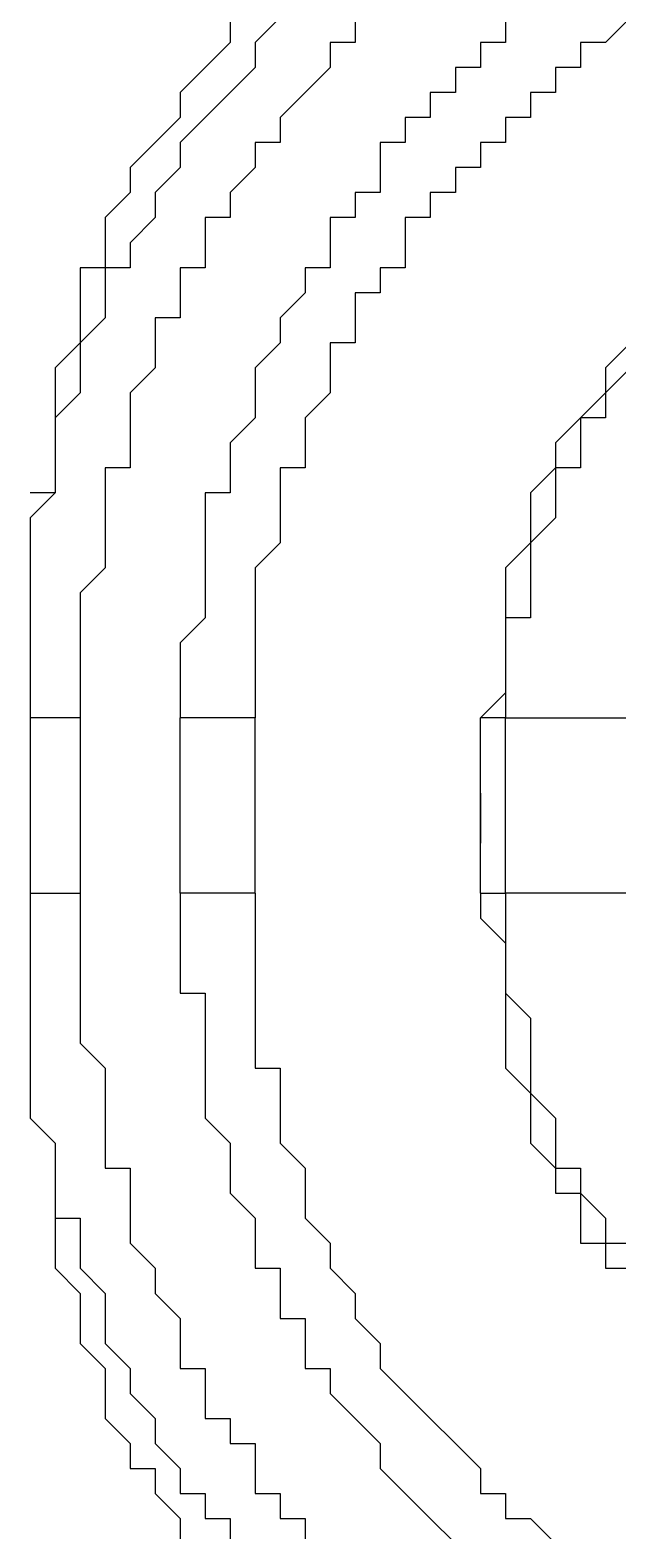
# Model space of a CAD drawing. Header units: inches. Extents: x 47316 to 59086, y 3141 to 11743.
# Drawn here: x 48130.05 to 48136.16, y 8815.28 to 8830.88 of the extents above; entities that cross this region are included whole.
import ezdxf

# ---------------------------------------------------------------- set-up
doc = ezdxf.new("R2010")
doc.units = ezdxf.units.IN
doc.header["$MEASUREMENT"] = 0
doc.layers.add('P', color=250, linetype='Continuous', lineweight=100)

msp = doc.modelspace()

# ---------------------------------------------------------------- linework, layer by layer
at = {"layer": 'P', "color": 0, "linetype": 'Continuous', "lineweight": -3}
for p, q in [((48132.126, 8831.012), (48132.126, 8830.752)), ((48132.646, 8831.012), (48132.386, 8830.752)), ((48133.426, 8831.012), (48133.426, 8830.752)), ((48134.986, 8831.012), (48134.986, 8830.752)), ((48136.286, 8831.012), (48136.026, 8830.752)), ((48132.126, 8830.752), (48131.866, 8830.492)), ((48132.126, 8830.752), (48132.126, 8830.752)), ((48132.386, 8830.752), (48132.386, 8830.752)), ((48132.386, 8830.752), (48132.386, 8830.492)), ((48133.426, 8830.752), (48133.166, 8830.752)), ((48133.166, 8830.752), (48133.166, 8830.492)), ((48134.986, 8830.752), (48134.726, 8830.752)), ((48134.726, 8830.752), (48134.726, 8830.492)), ((48136.026, 8830.752), (48135.766, 8830.752)), ((48135.766, 8830.752), (48135.766, 8830.492)), ((48131.866, 8830.492), (48131.606, 8830.232)), ((48131.866, 8830.492), (48131.866, 8830.492)), ((48132.386, 8830.492), (48132.126, 8830.232)), ((48133.166, 8830.492), (48132.906, 8830.232)), ((48134.726, 8830.492), (48134.466, 8830.492)), ((48134.466, 8830.492), (48134.466, 8830.232)), ((48135.766, 8830.492), (48135.506, 8830.492)), ((48135.506, 8830.492), (48135.506, 8830.232)), ((48131.606, 8830.232), (48131.606, 8830.232)), ((48131.606, 8830.232), (48131.606, 8829.972)), ((48132.126, 8830.232), (48131.866, 8829.972)), ((48132.126, 8830.232), (48132.126, 8830.232)), ((48132.906, 8830.232), (48132.646, 8829.972)), ((48132.906, 8830.232), (48132.906, 8830.232)), ((48134.466, 8830.232), (48134.206, 8830.232)), ((48134.206, 8830.232), (48134.206, 8829.972)), ((48135.506, 8830.232), (48135.246, 8830.232)), ((48135.246, 8830.232), (48135.246, 8829.972)), ((48131.606, 8829.972), (48131.346, 8829.712)), ((48131.866, 8829.972), (48131.606, 8829.712)), ((48131.866, 8829.972), (48131.866, 8829.972)), ((48132.646, 8829.972), (48132.646, 8829.972)), ((48132.646, 8829.972), (48132.646, 8829.712)), ((48134.206, 8829.972), (48133.946, 8829.972)), ((48133.946, 8829.972), (48133.946, 8829.712)), ((48135.246, 8829.972), (48134.986, 8829.972)), ((48134.986, 8829.972), (48134.986, 8829.712)), ((48131.346, 8829.712), (48131.086, 8829.452)), ((48131.346, 8829.712), (48131.346, 8829.712)), ((48131.606, 8829.712), (48131.606, 8829.712)), ((48131.606, 8829.712), (48131.606, 8829.452)), ((48132.646, 8829.712), (48132.386, 8829.712)), ((48132.386, 8829.712), (48132.386, 8829.452)), ((48133.946, 8829.712), (48133.686, 8829.712)), ((48133.686, 8829.712), (48133.686, 8829.452)), ((48134.986, 8829.712), (48134.726, 8829.712)), ((48134.726, 8829.712), (48134.726, 8829.452)), ((48131.086, 8829.452), (48131.086, 8829.192)), ((48131.606, 8829.452), (48131.346, 8829.192)), ((48132.386, 8829.452), (48132.126, 8829.192)), ((48133.686, 8829.452), (48133.686, 8829.192)), ((48134.726, 8829.452), (48134.466, 8829.452)), ((48134.466, 8829.452), (48134.466, 8829.192)), ((48131.086, 8829.192), (48130.826, 8828.932)), ((48131.086, 8829.192), (48131.086, 8829.192)), ((48131.346, 8829.192), (48131.346, 8829.192)), ((48131.346, 8829.192), (48131.346, 8828.932)), ((48132.126, 8829.192), (48132.126, 8829.192)), ((48132.126, 8829.192), (48132.126, 8828.932)), ((48133.686, 8829.192), (48133.426, 8829.192)), ((48133.426, 8829.192), (48133.426, 8828.932)), ((48134.466, 8829.192), (48134.206, 8829.192)), ((48134.206, 8829.192), (48134.206, 8828.932)), ((48130.826, 8828.932), (48130.826, 8828.932)), ((48130.826, 8828.932), (48130.826, 8828.672)), ((48131.346, 8828.932), (48131.086, 8828.672)), ((48132.126, 8828.932), (48131.866, 8828.932)), ((48131.866, 8828.932), (48131.866, 8828.672)), ((48133.426, 8828.932), (48133.166, 8828.932)), ((48133.166, 8828.932), (48133.166, 8828.672)), ((48134.206, 8828.932), (48133.946, 8828.932)), ((48133.946, 8828.932), (48133.946, 8828.672)), ((48130.826, 8828.672), (48130.826, 8828.412)), ((48131.086, 8828.672), (48131.086, 8828.672)), ((48131.086, 8828.672), (48131.086, 8828.412)), ((48131.866, 8828.672), (48131.866, 8828.412)), ((48133.166, 8828.672), (48133.166, 8828.412)), ((48133.946, 8828.672), (48133.946, 8828.412)), ((48130.826, 8828.412), (48130.566, 8828.412)), ((48130.566, 8828.412), (48130.566, 8828.152)), ((48131.086, 8828.412), (48130.826, 8828.412)), ((48130.826, 8828.412), (48130.826, 8828.152)), ((48131.866, 8828.412), (48131.606, 8828.412)), ((48131.606, 8828.412), (48131.606, 8828.152)), ((48133.166, 8828.412), (48132.906, 8828.412)), ((48132.906, 8828.412), (48132.906, 8828.152)), ((48133.946, 8828.412), (48133.686, 8828.412)), ((48133.686, 8828.412), (48133.686, 8828.152)), ((48130.566, 8828.152), (48130.566, 8827.892)), ((48130.826, 8828.152), (48130.826, 8827.892)), ((48131.606, 8828.152), (48131.606, 8827.892)), ((48132.906, 8828.152), (48132.646, 8827.892)), ((48132.906, 8828.152), (48132.906, 8828.152)), ((48133.686, 8828.152), (48133.426, 8828.152)), ((48133.426, 8828.152), (48133.426, 8827.892)), ((48130.826, 8827.892), (48130.566, 8827.632)), ((48130.566, 8827.892), (48130.566, 8827.892)), ((48130.566, 8827.892), (48130.566, 8827.632)), ((48130.826, 8827.892), (48130.826, 8827.892)), ((48131.606, 8827.892), (48131.346, 8827.892)), ((48131.346, 8827.892), (48131.346, 8827.632)), ((48132.646, 8827.892), (48132.646, 8827.632)), ((48133.426, 8827.892), (48133.426, 8827.632)), ((48130.566, 8827.632), (48130.306, 8827.372)), ((48130.566, 8827.632), (48130.566, 8827.372)), ((48131.346, 8827.632), (48131.346, 8827.632)), ((48131.346, 8827.632), (48131.346, 8827.372)), ((48132.646, 8827.632), (48132.386, 8827.372)), ((48132.646, 8827.632), (48132.646, 8827.632)), ((48133.426, 8827.632), (48133.166, 8827.632)), ((48133.166, 8827.632), (48133.166, 8827.372)), ((48136.286, 8827.632), (48136.026, 8827.372)), ((48130.306, 8827.372), (48130.306, 8827.372)), ((48130.306, 8827.372), (48130.306, 8827.112)), ((48130.566, 8827.372), (48130.566, 8827.372)), ((48130.566, 8827.372), (48130.566, 8827.112)), ((48131.346, 8827.372), (48131.086, 8827.112)), ((48132.386, 8827.372), (48132.386, 8827.112)), ((48133.166, 8827.372), (48133.166, 8827.372)), ((48133.166, 8827.372), (48133.166, 8827.112)), ((48136.026, 8827.372), (48136.026, 8827.372)), ((48136.026, 8827.372), (48136.026, 8827.112)), ((48136.286, 8827.372), (48136.026, 8827.112)), ((48130.566, 8827.112), (48130.306, 8826.852)), ((48130.306, 8827.112), (48130.306, 8826.852)), ((48131.086, 8827.112), (48131.086, 8827.112)), ((48131.086, 8827.112), (48131.086, 8826.852)), ((48132.386, 8827.112), (48132.386, 8827.112)), ((48132.386, 8827.112), (48132.386, 8826.852)), ((48133.166, 8827.112), (48132.906, 8826.852)), ((48136.026, 8827.112), (48135.766, 8826.852)), ((48136.026, 8827.112), (48136.026, 8827.112)), ((48136.026, 8827.112), (48136.026, 8826.852)), ((48130.306, 8826.852), (48130.306, 8826.852)), ((48130.306, 8826.852), (48130.306, 8826.592)), ((48130.306, 8826.852), (48130.306, 8826.592)), ((48131.086, 8826.852), (48131.086, 8826.592)), ((48132.386, 8826.852), (48132.126, 8826.592)), ((48132.906, 8826.852), (48132.906, 8826.852)), ((48132.906, 8826.852), (48132.906, 8826.592)), ((48135.766, 8826.852), (48135.506, 8826.592)), ((48135.766, 8826.852), (48135.766, 8826.852)), ((48136.026, 8826.852), (48135.766, 8826.852)), ((48135.766, 8826.852), (48135.766, 8826.592)), ((48130.306, 8826.592), (48130.306, 8826.332)), ((48130.306, 8826.592), (48130.306, 8826.592)), ((48130.306, 8826.592), (48130.306, 8826.332)), ((48131.086, 8826.592), (48131.086, 8826.332)), ((48132.126, 8826.592), (48132.126, 8826.592)), ((48132.126, 8826.592), (48132.126, 8826.332)), ((48132.906, 8826.592), (48132.906, 8826.332)), ((48135.506, 8826.592), (48135.506, 8826.592)), ((48135.506, 8826.592), (48135.506, 8826.332)), ((48135.766, 8826.592), (48135.766, 8826.332)), ((48130.306, 8826.332), (48130.306, 8826.332)), ((48130.306, 8826.332), (48130.306, 8826.072)), ((48130.306, 8826.332), (48130.306, 8826.072)), ((48131.086, 8826.332), (48130.826, 8826.332)), ((48130.826, 8826.332), (48130.826, 8826.072)), ((48132.126, 8826.332), (48132.126, 8826.072)), ((48132.906, 8826.332), (48132.646, 8826.332)), ((48132.646, 8826.332), (48132.646, 8826.072)), ((48135.506, 8826.332), (48135.246, 8826.072)), ((48135.766, 8826.332), (48135.506, 8826.332)), ((48135.506, 8826.332), (48135.506, 8826.072)), ((48130.306, 8826.072), (48130.046, 8825.812)), ((48130.306, 8826.072), (48130.046, 8826.072)), ((48130.046, 8826.072), (48130.046, 8826.072)), ((48130.826, 8826.072), (48130.826, 8825.812)), ((48132.126, 8826.072), (48131.866, 8826.072)), ((48131.866, 8826.072), (48131.866, 8825.812)), ((48132.646, 8826.072), (48132.646, 8825.812)), ((48135.246, 8826.072), (48135.246, 8826.072)), ((48135.246, 8826.072), (48135.246, 8825.812)), ((48135.506, 8826.072), (48135.506, 8825.812)), ((48130.046, 8825.812), (48130.046, 8825.552)), ((48130.826, 8825.812), (48130.826, 8825.812)), ((48130.826, 8825.812), (48130.826, 8825.552)), ((48131.866, 8825.812), (48131.866, 8825.552)), ((48132.646, 8825.812), (48132.646, 8825.812)), ((48132.646, 8825.812), (48132.646, 8825.552)), ((48135.246, 8825.812), (48135.246, 8825.552)), ((48135.506, 8825.812), (48135.246, 8825.552)), ((48135.506, 8825.812), (48135.506, 8825.812)), ((48130.046, 8825.552), (48130.046, 8825.552)), ((48130.046, 8825.552), (48130.046, 8825.292)), ((48130.826, 8825.552), (48130.826, 8825.292)), ((48131.866, 8825.552), (48131.866, 8825.552)), ((48131.866, 8825.552), (48131.866, 8825.292)), ((48132.646, 8825.552), (48132.386, 8825.292)), ((48135.246, 8825.552), (48134.986, 8825.292)), ((48135.246, 8825.552), (48135.246, 8825.552)), ((48135.246, 8825.552), (48135.246, 8825.292)), ((48130.046, 8825.292), (48130.046, 8825.032)), ((48130.826, 8825.292), (48130.566, 8825.032)), ((48130.826, 8825.292), (48130.826, 8825.292)), ((48131.866, 8825.292), (48131.866, 8825.032)), ((48132.386, 8825.292), (48132.386, 8825.032)), ((48134.986, 8825.292), (48134.986, 8825.032)), ((48135.246, 8825.292), (48135.246, 8825.292)), ((48135.246, 8825.292), (48135.246, 8825.032)), ((48130.046, 8825.032), (48130.046, 8825.032)), ((48130.046, 8825.032), (48130.046, 8824.772)), ((48130.566, 8825.032), (48130.566, 8824.772)), ((48131.866, 8825.032), (48131.866, 8825.032)), ((48131.866, 8825.032), (48131.866, 8824.772)), ((48132.386, 8825.032), (48132.386, 8825.032)), ((48132.386, 8825.032), (48132.386, 8824.772)), ((48134.986, 8825.032), (48134.986, 8825.032)), ((48134.986, 8825.032), (48134.986, 8824.772)), ((48135.246, 8825.032), (48135.246, 8824.772)), ((48130.046, 8824.772), (48130.046, 8824.512)), ((48130.566, 8824.772), (48130.566, 8824.772)), ((48130.566, 8824.772), (48130.566, 8824.512)), ((48131.866, 8824.772), (48131.606, 8824.512)), ((48132.386, 8824.772), (48132.386, 8824.512)), ((48134.986, 8824.772), (48134.986, 8824.512)), ((48135.246, 8824.772), (48134.986, 8824.772)), ((48134.986, 8824.772), (48134.986, 8824.512)), ((48130.046, 8824.512), (48130.046, 8824.512)), ((48130.046, 8824.512), (48130.046, 8824.252)), ((48130.566, 8824.512), (48130.566, 8824.252)), ((48131.606, 8824.512), (48131.606, 8824.252)), ((48132.386, 8824.512), (48132.386, 8824.512)), ((48132.386, 8824.512), (48132.386, 8824.252)), ((48134.986, 8824.512), (48134.986, 8824.252)), ((48134.986, 8824.512), (48134.986, 8824.252)), ((48130.046, 8824.252), (48130.046, 8823.992)), ((48130.566, 8824.252), (48130.566, 8823.992)), ((48131.606, 8824.252), (48131.606, 8824.252)), ((48131.606, 8824.252), (48131.606, 8823.992)), ((48132.386, 8824.252), (48132.386, 8823.992)), ((48134.986, 8824.252), (48134.986, 8824.252)), ((48134.986, 8824.252), (48134.986, 8823.992)), ((48134.986, 8824.252), (48134.986, 8824.252)), ((48134.986, 8824.252), (48134.986, 8823.992)), ((48130.046, 8823.992), (48130.046, 8823.732)), ((48130.566, 8823.992), (48130.566, 8823.992)), ((48130.566, 8823.992), (48130.566, 8823.732)), ((48131.606, 8823.992), (48131.606, 8823.732)), ((48132.386, 8823.992), (48132.386, 8823.992)), ((48132.386, 8823.992), (48132.386, 8823.732)), ((48134.986, 8823.992), (48134.726, 8823.732)), ((48134.986, 8823.992), (48134.986, 8823.732)), ((48130.046, 8823.732), (48130.046, 8823.732)), ((48130.046, 8823.732), (48130.046, 8823.732)), ((48130.566, 8823.732), (48130.046, 8823.732)), ((48130.046, 8823.732), (48130.046, 8821.912)), ((48130.566, 8823.732), (48130.566, 8823.732)), ((48130.566, 8823.732), (48130.566, 8821.912)), ((48131.606, 8821.912), (48131.606, 8823.732)), ((48131.606, 8823.732), (48131.606, 8823.732)), ((48131.606, 8823.732), (48131.606, 8823.732)), ((48132.386, 8823.732), (48131.606, 8823.732)), ((48132.386, 8821.912), (48132.386, 8823.732)), ((48132.386, 8823.732), (48132.386, 8823.732)), ((48134.726, 8821.912), (48134.726, 8823.732)), ((48134.726, 8823.732), (48134.726, 8823.732)), ((48134.726, 8823.732), (48134.726, 8823.732)), ((48134.986, 8823.732), (48134.726, 8823.732)), ((48134.986, 8821.912), (48134.986, 8823.732)), ((48134.986, 8823.732), (48134.986, 8823.732)), ((48134.986, 8823.732), (48136.286, 8823.732)), ((48134.726, 8822.952), (48134.726, 8822.692)), ((48134.726, 8822.692), (48134.726, 8822.692)), ((48134.726, 8822.692), (48134.726, 8822.432)), ((48130.046, 8821.912), (48130.566, 8821.912)), ((48130.046, 8821.912), (48130.046, 8821.652)), ((48130.566, 8821.912), (48130.566, 8821.652)), ((48131.606, 8821.912), (48131.606, 8821.652)), ((48132.386, 8821.912), (48131.606, 8821.912)), ((48132.386, 8821.912), (48132.386, 8821.652)), ((48134.726, 8821.912), (48134.726, 8821.652)), ((48134.726, 8821.912), (48134.986, 8821.912)), ((48134.986, 8821.912), (48134.986, 8821.652)), ((48136.286, 8821.912), (48134.986, 8821.912)), ((48130.046, 8821.652), (48130.046, 8821.392)), ((48130.566, 8821.652), (48130.566, 8821.392)), ((48131.606, 8821.652), (48131.606, 8821.392)), ((48132.386, 8821.652), (48132.386, 8821.392)), ((48134.726, 8821.652), (48134.986, 8821.392)), ((48134.986, 8821.652), (48134.986, 8821.392)), ((48130.046, 8821.392), (48130.046, 8821.392)), ((48130.046, 8821.392), (48130.046, 8821.132)), ((48130.566, 8821.392), (48130.566, 8821.392)), ((48130.566, 8821.392), (48130.566, 8821.132)), ((48131.606, 8821.392), (48131.606, 8821.392)), ((48131.606, 8821.392), (48131.606, 8821.132)), ((48132.386, 8821.392), (48132.386, 8821.392)), ((48132.386, 8821.392), (48132.386, 8821.132)), ((48134.986, 8821.392), (48134.986, 8821.392)), ((48134.986, 8821.392), (48134.986, 8821.132)), ((48134.986, 8821.392), (48134.986, 8821.392)), ((48134.986, 8821.392), (48134.986, 8821.132)), ((48130.046, 8821.132), (48130.046, 8820.872)), ((48130.566, 8821.132), (48130.566, 8820.872)), ((48131.606, 8821.132), (48131.606, 8820.872)), ((48132.386, 8821.132), (48132.386, 8820.872)), ((48134.986, 8821.132), (48134.986, 8820.872)), ((48134.986, 8821.132), (48134.986, 8820.872)), ((48130.046, 8820.872), (48130.046, 8820.872)), ((48130.046, 8820.872), (48130.046, 8820.612)), ((48130.566, 8820.872), (48130.566, 8820.872)), ((48130.566, 8820.872), (48130.566, 8820.612)), ((48131.606, 8820.872), (48131.866, 8820.872)), ((48131.866, 8820.872), (48131.866, 8820.612)), ((48132.386, 8820.872), (48132.386, 8820.872)), ((48132.386, 8820.872), (48132.386, 8820.612)), ((48134.986, 8820.872), (48134.986, 8820.872)), ((48134.986, 8820.872), (48134.986, 8820.612)), ((48134.986, 8820.872), (48134.986, 8820.872)), ((48134.986, 8820.872), (48135.246, 8820.612)), ((48130.046, 8820.612), (48130.046, 8820.352)), ((48130.566, 8820.612), (48130.566, 8820.352)), ((48131.866, 8820.612), (48131.866, 8820.352)), ((48132.386, 8820.612), (48132.386, 8820.352)), ((48134.986, 8820.612), (48134.986, 8820.352)), ((48135.246, 8820.612), (48135.246, 8820.352)), ((48130.046, 8820.352), (48130.046, 8820.092)), ((48130.566, 8820.352), (48130.826, 8820.092)), ((48131.866, 8820.352), (48131.866, 8820.092)), ((48132.386, 8820.352), (48132.386, 8820.092)), ((48134.986, 8820.352), (48134.986, 8820.092)), ((48135.246, 8820.352), (48135.246, 8820.092)), ((48130.046, 8820.092), (48130.046, 8820.092)), ((48130.046, 8820.092), (48130.046, 8819.832)), ((48130.826, 8820.092), (48130.826, 8820.092)), ((48130.826, 8820.092), (48130.826, 8819.832)), ((48131.866, 8820.092), (48131.866, 8820.092)), ((48131.866, 8820.092), (48131.866, 8819.832)), ((48132.386, 8820.092), (48132.646, 8820.092)), ((48132.646, 8820.092), (48132.646, 8819.832)), ((48134.986, 8820.092), (48134.986, 8820.092)), ((48134.986, 8820.092), (48135.246, 8819.832)), ((48135.246, 8820.092), (48135.246, 8820.092)), ((48135.246, 8820.092), (48135.246, 8819.832)), ((48130.046, 8819.832), (48130.046, 8819.572)), ((48130.826, 8819.832), (48130.826, 8819.572)), ((48131.866, 8819.832), (48131.866, 8819.572)), ((48132.646, 8819.832), (48132.646, 8819.572)), ((48135.246, 8819.832), (48135.246, 8819.572)), ((48135.246, 8819.832), (48135.506, 8819.572)), ((48130.046, 8819.572), (48130.046, 8819.572)), ((48130.046, 8819.572), (48130.306, 8819.312)), ((48130.046, 8819.572), (48130.306, 8819.312)), ((48130.826, 8819.572), (48130.826, 8819.572)), ((48130.826, 8819.572), (48130.826, 8819.312)), ((48131.866, 8819.572), (48131.866, 8819.572)), ((48131.866, 8819.572), (48132.126, 8819.312)), ((48132.646, 8819.572), (48132.646, 8819.572)), ((48132.646, 8819.572), (48132.646, 8819.312)), ((48135.246, 8819.572), (48135.246, 8819.572)), ((48135.246, 8819.572), (48135.246, 8819.312)), ((48135.506, 8819.572), (48135.506, 8819.572)), ((48135.506, 8819.572), (48135.506, 8819.312)), ((48130.306, 8819.312), (48130.306, 8819.052)), ((48130.306, 8819.312), (48130.306, 8819.052)), ((48130.826, 8819.312), (48130.826, 8819.052)), ((48132.126, 8819.312), (48132.126, 8819.052)), ((48132.646, 8819.312), (48132.906, 8819.052)), ((48135.246, 8819.312), (48135.506, 8819.052)), ((48135.506, 8819.312), (48135.506, 8819.052)), ((48130.306, 8819.052), (48130.306, 8819.052)), ((48130.306, 8819.052), (48130.306, 8818.792)), ((48130.306, 8819.052), (48130.306, 8819.052)), ((48130.306, 8819.052), (48130.306, 8818.792)), ((48130.826, 8819.052), (48131.086, 8819.052)), ((48131.086, 8819.052), (48131.086, 8818.792)), ((48132.126, 8819.052), (48132.126, 8819.052)), ((48132.126, 8819.052), (48132.126, 8818.792)), ((48132.906, 8819.052), (48132.906, 8819.052)), ((48132.906, 8819.052), (48132.906, 8818.792)), ((48135.506, 8819.052), (48135.506, 8819.052)), ((48135.506, 8819.052), (48135.506, 8818.792)), ((48135.506, 8819.052), (48135.766, 8819.052)), ((48135.766, 8819.052), (48135.766, 8818.792)), ((48130.306, 8818.792), (48130.306, 8818.532)), ((48130.306, 8818.792), (48130.306, 8818.532)), ((48131.086, 8818.792), (48131.086, 8818.532)), ((48132.126, 8818.792), (48132.386, 8818.532)), ((48132.906, 8818.792), (48132.906, 8818.532)), ((48135.506, 8818.792), (48135.766, 8818.792)), ((48135.766, 8818.792), (48135.766, 8818.532)), ((48135.766, 8818.792), (48135.766, 8818.792)), ((48135.766, 8818.792), (48136.026, 8818.532)), ((48130.306, 8818.532), (48130.566, 8818.532)), ((48130.306, 8818.532), (48130.306, 8818.532)), ((48130.306, 8818.532), (48130.306, 8818.272)), ((48130.566, 8818.532), (48130.566, 8818.272)), ((48131.086, 8818.532), (48131.086, 8818.532)), ((48131.086, 8818.532), (48131.086, 8818.272)), ((48132.386, 8818.532), (48132.386, 8818.532)), ((48132.386, 8818.532), (48132.386, 8818.272)), ((48132.906, 8818.532), (48132.906, 8818.532)), ((48132.906, 8818.532), (48133.166, 8818.272)), ((48135.766, 8818.532), (48135.766, 8818.272)), ((48136.026, 8818.532), (48136.026, 8818.272)), ((48130.306, 8818.272), (48130.306, 8818.012)), ((48130.566, 8818.272), (48130.566, 8818.012)), ((48131.086, 8818.272), (48131.346, 8818.012)), ((48132.386, 8818.272), (48132.386, 8818.012)), ((48133.166, 8818.272), (48133.166, 8818.012)), ((48135.766, 8818.272), (48136.026, 8818.272)), ((48136.026, 8818.272), (48136.026, 8818.012)), ((48136.026, 8818.272), (48136.286, 8818.272)), ((48130.306, 8818.012), (48130.566, 8817.752)), ((48130.566, 8818.012), (48130.566, 8818.012)), ((48130.566, 8818.012), (48130.826, 8817.752)), ((48131.346, 8818.012), (48131.346, 8818.012)), ((48131.346, 8818.012), (48131.346, 8817.752)), ((48132.386, 8818.012), (48132.646, 8818.012)), ((48132.646, 8818.012), (48132.646, 8817.752)), ((48133.166, 8818.012), (48133.166, 8818.012)), ((48133.166, 8818.012), (48133.426, 8817.752)), ((48136.026, 8818.012), (48136.286, 8818.012)), ((48130.566, 8817.752), (48130.566, 8817.752)), ((48130.566, 8817.752), (48130.566, 8817.492)), ((48130.826, 8817.752), (48130.826, 8817.492)), ((48131.346, 8817.752), (48131.606, 8817.492)), ((48132.646, 8817.752), (48132.646, 8817.492)), ((48133.426, 8817.752), (48133.426, 8817.492)), ((48130.566, 8817.492), (48130.566, 8817.232)), ((48130.826, 8817.492), (48130.826, 8817.492)), ((48130.826, 8817.492), (48130.826, 8817.232)), ((48131.606, 8817.492), (48131.606, 8817.492)), ((48131.606, 8817.492), (48131.606, 8817.232)), ((48132.646, 8817.492), (48132.906, 8817.492)), ((48132.906, 8817.492), (48132.906, 8817.232)), ((48133.426, 8817.492), (48133.426, 8817.492)), ((48133.426, 8817.492), (48133.686, 8817.232)), ((48130.566, 8817.232), (48130.566, 8817.232)), ((48130.566, 8817.232), (48130.826, 8816.972)), ((48130.826, 8817.232), (48131.086, 8816.972)), ((48131.606, 8817.232), (48131.606, 8816.972)), ((48132.906, 8817.232), (48132.906, 8816.972)), ((48133.686, 8817.232), (48133.686, 8817.232)), ((48133.686, 8817.232), (48133.686, 8816.972)), ((48130.826, 8816.972), (48130.826, 8816.712)), ((48131.086, 8816.972), (48131.086, 8816.972)), ((48131.086, 8816.972), (48131.086, 8816.712)), ((48131.606, 8816.972), (48131.866, 8816.972)), ((48131.866, 8816.972), (48131.866, 8816.712)), ((48132.906, 8816.972), (48133.166, 8816.972)), ((48133.166, 8816.972), (48133.166, 8816.712)), ((48133.686, 8816.972), (48133.946, 8816.712)), ((48130.826, 8816.712), (48130.826, 8816.712)), ((48130.826, 8816.712), (48130.826, 8816.452)), ((48131.086, 8816.712), (48131.346, 8816.452)), ((48131.866, 8816.712), (48131.866, 8816.452)), ((48133.166, 8816.712), (48133.166, 8816.712)), ((48133.166, 8816.712), (48133.426, 8816.452)), ((48133.946, 8816.712), (48133.946, 8816.712)), ((48133.946, 8816.712), (48134.206, 8816.452)), ((48130.826, 8816.452), (48131.086, 8816.192)), ((48131.346, 8816.452), (48131.346, 8816.452)), ((48131.346, 8816.452), (48131.346, 8816.192)), ((48131.866, 8816.452), (48132.126, 8816.452)), ((48132.126, 8816.452), (48132.126, 8816.192)), ((48133.426, 8816.452), (48133.426, 8816.452)), ((48133.426, 8816.452), (48133.686, 8816.192)), ((48134.206, 8816.452), (48134.206, 8816.452)), ((48134.206, 8816.452), (48134.466, 8816.192)), ((48131.086, 8816.192), (48131.086, 8816.192)), ((48131.086, 8816.192), (48131.086, 8815.932)), ((48131.346, 8816.192), (48131.606, 8815.932)), ((48132.126, 8816.192), (48132.386, 8816.192)), ((48132.386, 8816.192), (48132.386, 8815.932)), ((48133.686, 8816.192), (48133.686, 8815.932)), ((48134.466, 8816.192), (48134.466, 8816.192)), ((48134.466, 8816.192), (48134.726, 8815.932)), ((48131.086, 8815.932), (48131.346, 8815.932)), ((48131.346, 8815.932), (48131.346, 8815.672)), ((48131.606, 8815.932), (48131.606, 8815.932)), ((48131.606, 8815.932), (48131.606, 8815.672)), ((48132.386, 8815.932), (48132.386, 8815.672)), ((48133.686, 8815.932), (48133.686, 8815.932)), ((48133.686, 8815.932), (48133.946, 8815.672)), ((48134.726, 8815.932), (48134.726, 8815.932)), ((48134.726, 8815.932), (48134.726, 8815.672)), ((48131.346, 8815.672), (48131.606, 8815.412)), ((48131.606, 8815.672), (48131.866, 8815.672)), ((48131.866, 8815.672), (48131.866, 8815.412)), ((48132.386, 8815.672), (48132.646, 8815.672)), ((48132.646, 8815.672), (48132.646, 8815.412)), ((48133.946, 8815.672), (48133.946, 8815.672)), ((48133.946, 8815.672), (48134.206, 8815.412)), ((48134.726, 8815.672), (48134.986, 8815.672)), ((48134.986, 8815.672), (48134.986, 8815.412)), ((48131.606, 8815.412), (48131.606, 8815.412)), ((48131.606, 8815.412), (48131.606, 8815.152)), ((48131.866, 8815.412), (48132.126, 8815.412)), ((48132.126, 8815.412), (48132.126, 8815.152)), ((48132.646, 8815.412), (48132.906, 8815.412)), ((48132.906, 8815.412), (48132.906, 8815.152)), ((48134.206, 8815.412), (48134.206, 8815.412)), ((48134.206, 8815.412), (48134.466, 8815.152)), ((48134.986, 8815.412), (48135.246, 8815.412)), ((48135.246, 8815.412), (48135.506, 8815.152))]:
    msp.add_line(p, q, dxfattribs=at)

doc.saveas('drawing.dxf')
